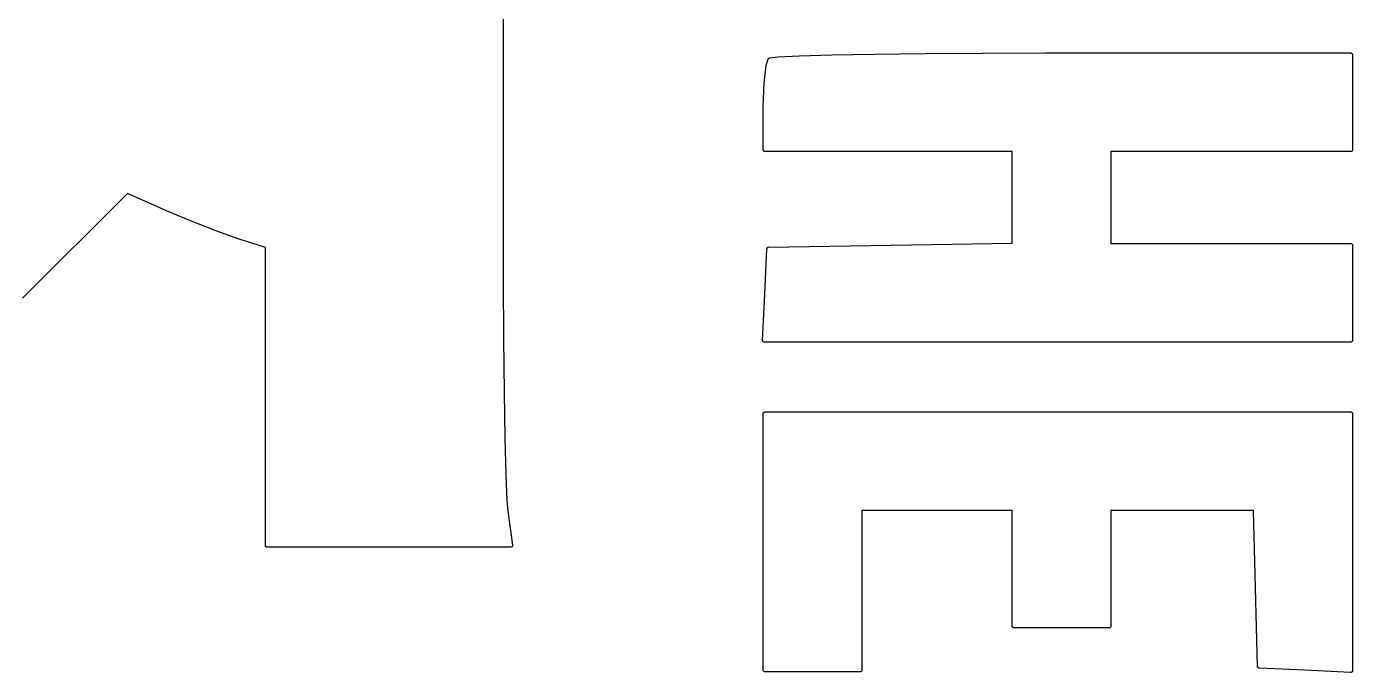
# Model space of a CAD drawing. Extents: x -1.2 to 49.3, y 2.3 to 45.6.
# Drawn here: x 36.535 to 40.369, y 21.306 to 23.173 of the extents above; entities that cross this region are included whole.
import ezdxf

# ---------------------------------------------------------------- set-up
doc = ezdxf.new("R2010")
doc.units = 0
doc.layers.add('BLACK', color=7, linetype='CONTINUOUS')

msp = doc.modelspace()

# ---------------------------------------------------------------- linework, layer by layer
at = {"layer": 'BLACK', "linetype": 'CONTINUOUS'}
for p, q in [((37.9133, 23.3639), (37.9133, 22.6168)), ((38.6737, 23.0608), (38.6797, 23.0788)), ((38.6797, 23.0789), (38.6799, 23.0792)), ((38.6797, 23.0788), (38.6797, 23.0789)), ((38.6799, 23.0792), (38.68, 23.0795)), ((38.68, 23.0795), (38.6801, 23.0796)), ((38.6801, 23.0798), (38.6803, 23.08)), ((38.6801, 23.0796), (38.6801, 23.0798)), ((38.6803, 23.08), (38.6805, 23.0803)), ((38.6805, 23.0803), (38.6806, 23.0804)), ((38.6806, 23.0804), (38.6807, 23.0806)), ((38.6807, 23.0806), (38.6809, 23.0808)), ((38.6809, 23.0808), (38.6812, 23.081)), ((38.6812, 23.081), (38.6813, 23.0811)), ((38.6813, 23.0811), (38.6814, 23.0812)), ((38.6814, 23.0812), (38.6817, 23.0814)), ((38.6817, 23.0814), (38.682, 23.0816)), ((38.682, 23.0816), (38.6821, 23.0816)), ((38.6821, 23.0816), (38.6823, 23.0817)), ((38.6823, 23.0817), (38.6826, 23.0818)), ((38.6826, 23.0818), (38.6828, 23.082)), ((38.6828, 23.082), (38.683, 23.082)), ((38.683, 23.082), (38.6832, 23.0821)), ((38.6832, 23.0821), (38.6835, 23.0821)), ((38.6835, 23.0821), (38.6838, 23.0822)), ((38.6838, 23.0822), (38.7074, 23.0853)), ((38.7074, 23.0853), (38.7075, 23.0853)), ((38.7075, 23.0853), (38.7076, 23.0853)), ((38.7076, 23.0853), (38.7078, 23.0853)), ((38.7078, 23.0853), (38.7691, 23.0882)), ((38.7691, 23.0882), (38.7692, 23.0882)), ((38.7692, 23.0882), (38.8636, 23.0908)), ((38.7692, 23.0882), (38.7692, 23.0882)), ((38.7692, 23.0882), (38.7692, 23.0882)), ((38.8636, 23.0908), (38.8637, 23.0908)), ((38.8637, 23.0908), (38.9865, 23.0929)), ((38.8637, 23.0908), (38.8637, 23.0908)), ((38.9865, 23.0929), (38.9866, 23.0929)), ((38.9866, 23.0929), (39.1333, 23.0946)), ((38.9866, 23.0929), (38.9866, 23.0929)), ((39.1333, 23.0946), (39.2993, 23.0958)), ((39.1333, 23.0946), (39.1333, 23.0946)), ((39.2993, 23.0958), (39.4798, 23.0963)), ((39.2993, 23.0958), (39.2993, 23.0958)), ((39.4798, 23.0963), (39.4798, 23.0963)), ((39.4798, 23.0963), (39.5311, 23.0963)), ((39.5311, 23.0963), (40.3637, 23.0963)), ((40.3637, 23.0963), (40.3642, 23.0963)), ((40.3642, 23.0963), (40.3647, 23.0962)), ((40.3647, 23.0962), (40.3647, 23.0962)), ((40.3647, 23.0962), (40.3647, 23.0962)), ((40.3647, 23.0962), (40.3652, 23.0961)), ((40.3652, 23.0961), (40.3656, 23.0959)), ((40.3656, 23.0959), (40.3656, 23.0959)), ((40.3656, 23.0959), (40.3656, 23.0959)), ((40.3656, 23.0959), (40.3661, 23.0957)), ((40.3661, 23.0957), (40.3665, 23.0955)), ((40.3665, 23.0955), (40.3665, 23.0955)), ((40.3665, 23.0955), (40.3665, 23.0955)), ((40.3665, 23.0955), (40.3669, 23.0952)), ((40.3669, 23.0952), (40.3672, 23.0949)), ((40.3672, 23.0949), (40.3672, 23.0948)), ((40.3672, 23.0948), (40.3672, 23.0948)), ((40.3672, 23.0948), (40.3675, 23.0945)), ((40.3675, 23.0945), (40.3678, 23.0941)), ((40.3678, 23.0941), (40.3678, 23.0941)), ((40.3678, 23.0941), (40.3678, 23.0941)), ((40.3678, 23.0941), (40.3681, 23.0937)), ((40.3681, 23.0937), (40.3683, 23.0932)), ((40.3683, 23.0932), (40.3683, 23.0932)), ((40.3683, 23.0932), (40.3683, 23.0932)), ((40.3683, 23.0932), (40.3684, 23.0928)), ((40.3684, 23.0928), (40.3686, 23.0923)), ((40.3686, 23.0923), (40.3686, 23.0923)), ((40.3686, 23.0923), (40.3686, 23.0923)), ((40.3686, 23.0923), (40.3686, 23.0918)), ((40.3686, 23.0918), (40.3687, 23.0913)), ((40.3687, 23.0913), (40.3687, 22.8161)), ((38.6676, 23.0091), (38.6734, 23.0598)), ((38.6734, 23.0598), (38.6737, 23.0608)), ((38.6734, 23.0598), (38.6734, 23.0598)), ((38.6737, 23.0608), (38.6737, 23.0608)), ((38.6653, 22.9398), (38.6676, 23.0087)), ((38.6676, 23.009), (38.6676, 23.0091)), ((38.6676, 23.0088), (38.6676, 23.009)), ((38.6676, 23.0087), (38.6676, 23.0088)), ((38.6653, 22.9397), (38.6653, 22.9398)), ((38.6653, 22.9398), (38.6653, 22.9398)), ((38.6653, 22.8162), (38.6653, 22.9397)), ((38.6654, 22.8157), (38.6653, 22.8162)), ((38.6654, 22.8152), (38.6654, 22.8157)), ((38.6656, 22.8147), (38.6654, 22.8152)), ((38.6654, 22.8152), (38.6654, 22.8152)), ((38.6654, 22.8152), (38.6654, 22.8152)), ((38.6657, 22.8143), (38.6656, 22.8147)), ((38.6659, 22.8138), (38.6657, 22.8143)), ((38.6657, 22.8143), (38.6657, 22.8143)), ((38.6657, 22.8143), (38.6657, 22.8143)), ((38.6661, 22.8134), (38.6659, 22.8138)), ((38.6662, 22.8134), (38.6661, 22.8134)), ((38.6665, 22.813), (38.6662, 22.8134)), ((38.6662, 22.8134), (38.6662, 22.8134)), ((38.6668, 22.8127), (38.6665, 22.813)), ((38.6668, 22.8126), (38.6668, 22.8127)), ((38.6668, 22.8127), (38.6668, 22.8127)), ((38.6671, 22.8123), (38.6668, 22.8126)), ((38.6675, 22.812), (38.6671, 22.8123)), ((38.6679, 22.8118), (38.6675, 22.812)), ((38.6675, 22.812), (38.6675, 22.812)), ((38.6675, 22.812), (38.6675, 22.812)), ((38.6684, 22.8116), (38.6679, 22.8118)), ((38.6688, 22.8114), (38.6684, 22.8116)), ((38.6684, 22.8116), (38.6684, 22.8116)), ((38.6684, 22.8116), (38.6684, 22.8116)), ((38.6693, 22.8113), (38.6688, 22.8114)), ((38.6698, 22.8112), (38.6693, 22.8113)), ((38.6693, 22.8113), (38.6693, 22.8113)), ((38.6693, 22.8113), (38.6693, 22.8113)), ((38.6703, 22.8112), (38.6698, 22.8112)), ((39.385, 22.8112), (38.6703, 22.8112)), ((39.385, 22.5469), (39.385, 22.8112)), ((40.3637, 22.8112), (39.6702, 22.8112)), ((39.6702, 22.8112), (39.6702, 22.546)), ((40.3642, 22.8112), (40.3637, 22.8112)), ((40.3646, 22.8113), (40.3642, 22.8112)), ((40.3651, 22.8114), (40.3646, 22.8113)), ((40.3646, 22.8113), (40.3646, 22.8113)), ((40.3646, 22.8113), (40.3646, 22.8113)), ((40.3655, 22.8115), (40.3651, 22.8114)), ((40.3656, 22.8115), (40.3655, 22.8115)), ((40.366, 22.8118), (40.3656, 22.8115)), ((40.3656, 22.8115), (40.3656, 22.8115)), ((40.3664, 22.812), (40.366, 22.8118)), ((40.3668, 22.8123), (40.3664, 22.812)), ((40.3664, 22.812), (40.3664, 22.812)), ((40.3664, 22.812), (40.3664, 22.812)), ((40.3672, 22.8126), (40.3668, 22.8123)), ((40.3675, 22.813), (40.3672, 22.8126)), ((40.3672, 22.8126), (40.3672, 22.8126)), ((40.3672, 22.8126), (40.3672, 22.8126)), ((40.3678, 22.8133), (40.3675, 22.813)), ((40.368, 22.8137), (40.3678, 22.8134)), ((40.3678, 22.8134), (40.3678, 22.8134)), ((40.3678, 22.8134), (40.3678, 22.8133)), ((40.3683, 22.8142), (40.368, 22.8137)), ((40.3684, 22.8146), (40.3683, 22.8142)), ((40.3683, 22.8142), (40.3683, 22.8142)), ((40.3683, 22.8142), (40.3683, 22.8142)), ((40.3686, 22.8151), (40.3684, 22.8146)), ((40.3687, 22.8161), (40.3686, 22.8156)), ((40.3686, 22.8156), (40.3686, 22.8152)), ((40.3686, 22.8152), (40.3686, 22.8151)), ((40.3686, 22.8151), (40.3686, 22.8151)), ((36.827, 22.6903), (36.5239, 22.3877)), ((36.947, 22.6376), (36.827, 22.6903)), ((36.9471, 22.6376), (36.947, 22.6376)), ((36.9471, 22.6375), (36.9471, 22.6376)), ((37.0046, 22.6131), (36.9471, 22.6375)), ((37.9133, 22.6168), (37.9137, 22.4384)), ((37.0047, 22.6131), (37.0046, 22.6131)), ((37.0048, 22.6131), (37.0047, 22.6131)), ((37.0047, 22.6131), (37.0047, 22.6131)), ((37.086, 22.5809), (37.0048, 22.6131)), ((37.0861, 22.5809), (37.086, 22.5809)), ((37.086, 22.5809), (37.086, 22.5809)), ((37.1499, 22.5581), (37.0861, 22.5809)), ((37.0861, 22.5809), (37.0861, 22.5809)), ((37.15, 22.5581), (37.1499, 22.5581)), ((37.1501, 22.5581), (37.15, 22.5581)), ((37.15, 22.5581), (37.15, 22.5581)), ((37.226, 22.5341), (37.1501, 22.5581)), ((38.6808, 22.5354), (39.0354, 22.5412)), ((39.0354, 22.5412), (39.385, 22.5469)), ((39.6702, 22.546), (40.3637, 22.546)), ((40.3637, 22.546), (40.3642, 22.5459)), ((40.3642, 22.5459), (40.3647, 22.5459)), ((40.3647, 22.5459), (40.3647, 22.5459)), ((40.3647, 22.5459), (40.3647, 22.5459)), ((40.3647, 22.5459), (40.3652, 22.5457)), ((40.3652, 22.5457), (40.3656, 22.5456)), ((40.3656, 22.5456), (40.3656, 22.5456)), ((40.3656, 22.5456), (40.3656, 22.5456)), ((40.3656, 22.5456), (40.3661, 22.5453)), ((40.3661, 22.5453), (40.3665, 22.5451)), ((40.3665, 22.5451), (40.3665, 22.5451)), ((40.3665, 22.5451), (40.3665, 22.5451)), ((40.3665, 22.5451), (40.3668, 22.5448)), ((40.3668, 22.5448), (40.3672, 22.5445)), ((40.3672, 22.5445), (40.3672, 22.5445)), ((40.3672, 22.5445), (40.3672, 22.5445)), ((40.3672, 22.5445), (40.3675, 22.5442)), ((40.3675, 22.5442), (40.3678, 22.5438)), ((40.3678, 22.5438), (40.3678, 22.5438)), ((40.3678, 22.5438), (40.3678, 22.5437)), ((40.3678, 22.5437), (40.3681, 22.5433)), ((40.3681, 22.5433), (40.3683, 22.5429)), ((40.3683, 22.5429), (40.3683, 22.5429)), ((40.3683, 22.5429), (40.3683, 22.5429)), ((40.3683, 22.5429), (40.3684, 22.5425)), ((40.3684, 22.5425), (40.3686, 22.542)), ((40.3686, 22.542), (40.3686, 22.542)), ((40.3686, 22.542), (40.3686, 22.5419)), ((40.3686, 22.5419), (40.3686, 22.5415)), ((40.3686, 22.5415), (40.3687, 22.541)), ((40.3687, 22.541), (40.3687, 22.2658)), ((37.226, 21.6732), (37.226, 22.5341)), ((38.6696, 22.3984), (38.6759, 22.5307)), ((38.6759, 22.5307), (38.676, 22.531)), ((38.6759, 22.5307), (38.6759, 22.5307)), ((38.676, 22.5313), (38.6761, 22.5315)), ((38.676, 22.531), (38.676, 22.5313)), ((38.6761, 22.5317), (38.6762, 22.532)), ((38.6761, 22.5315), (38.6761, 22.5317)), ((38.6762, 22.532), (38.6763, 22.5323)), ((38.6763, 22.5323), (38.6764, 22.5324)), ((38.6764, 22.5326), (38.6766, 22.5329)), ((38.6764, 22.5324), (38.6764, 22.5326)), ((38.6766, 22.5329), (38.6767, 22.5331)), ((38.6767, 22.5331), (38.6768, 22.5333)), ((38.6768, 22.5333), (38.6769, 22.5334)), ((38.6769, 22.5334), (38.6771, 22.5337)), ((38.6771, 22.5337), (38.6773, 22.5339)), ((38.6773, 22.5339), (38.6775, 22.534)), ((38.6775, 22.534), (38.6776, 22.5342)), ((38.6776, 22.5342), (38.6778, 22.5343)), ((38.6778, 22.5343), (38.6781, 22.5345)), ((38.6781, 22.5345), (38.6782, 22.5346)), ((38.6782, 22.5346), (38.6784, 22.5347)), ((38.6784, 22.5347), (38.6787, 22.5349)), ((38.6787, 22.5349), (38.6789, 22.535)), ((38.6789, 22.535), (38.6791, 22.5351)), ((38.6791, 22.5351), (38.6793, 22.5351)), ((38.6793, 22.5351), (38.6796, 22.5352)), ((38.6796, 22.5352), (38.6799, 22.5353)), ((38.6799, 22.5353), (38.68, 22.5353)), ((38.68, 22.5353), (38.6802, 22.5354)), ((38.6802, 22.5354), (38.6805, 22.5354)), ((38.6805, 22.5354), (38.6808, 22.5354)), ((37.9137, 22.4384), (37.9148, 22.2697)), ((38.6633, 22.2661), (38.6696, 22.3984)), ((38.6696, 22.3984), (38.6696, 22.3984)), ((38.6696, 22.3984), (38.6696, 22.3984)), ((37.9148, 22.2697), (37.9148, 22.2697)), ((37.9148, 22.2697), (37.9165, 22.1162)), ((38.6633, 22.266), (38.6633, 22.2661)), ((38.6633, 22.2659), (38.6633, 22.266)), ((38.6633, 22.2655), (38.6633, 22.2659)), ((38.6634, 22.2651), (38.6633, 22.2655)), ((38.6634, 22.265), (38.6634, 22.2651)), ((38.6634, 22.2649), (38.6634, 22.265)), ((38.6635, 22.2645), (38.6634, 22.2649)), ((38.6636, 22.2641), (38.6635, 22.2645)), ((38.6637, 22.264), (38.6636, 22.2641)), ((38.6636, 22.2641), (38.6636, 22.2641)), ((38.6639, 22.2636), (38.6637, 22.264)), ((38.664, 22.2633), (38.6639, 22.2636)), ((38.6641, 22.2632), (38.664, 22.2633)), ((38.6641, 22.2631), (38.6641, 22.2632)), ((38.6644, 22.2628), (38.6641, 22.2631)), ((38.6646, 22.2625), (38.6644, 22.2628)), ((38.6647, 22.2624), (38.6646, 22.2625)), ((38.6647, 22.2623), (38.6647, 22.2624)), ((38.665, 22.2621), (38.6647, 22.2623)), ((38.6653, 22.2618), (38.665, 22.2621)), ((38.6654, 22.2618), (38.6653, 22.2618)), ((38.6655, 22.2617), (38.6654, 22.2618)), ((38.6658, 22.2615), (38.6655, 22.2617)), ((38.6662, 22.2613), (38.6658, 22.2615)), ((38.6663, 22.2613), (38.6662, 22.2613)), ((38.6663, 22.2612), (38.6663, 22.2613)), ((38.6667, 22.2611), (38.6663, 22.2612)), ((38.6671, 22.261), (38.6667, 22.2611)), ((38.6672, 22.261), (38.6671, 22.261)), ((38.6673, 22.2609), (38.6672, 22.261)), ((38.6677, 22.2609), (38.6673, 22.2609)), ((38.668, 22.2608), (38.6677, 22.2609)), ((38.6681, 22.2608), (38.668, 22.2608)), ((38.6682, 22.2608), (38.6681, 22.2608)), ((40.3637, 22.2608), (38.6682, 22.2608)), ((40.3642, 22.2609), (40.3637, 22.2608)), ((40.3646, 22.2609), (40.3642, 22.2609)), ((40.3651, 22.2611), (40.3646, 22.2609)), ((40.3646, 22.2609), (40.3646, 22.2609)), ((40.3646, 22.2609), (40.3646, 22.2609)), ((40.3655, 22.2612), (40.3651, 22.2611)), ((40.3656, 22.2612), (40.3655, 22.2612)), ((40.366, 22.2614), (40.3656, 22.2612)), ((40.3656, 22.2612), (40.3656, 22.2612)), ((40.3664, 22.2616), (40.366, 22.2614)), ((40.3668, 22.262), (40.3664, 22.2617)), ((40.3664, 22.2617), (40.3664, 22.2617)), ((40.3664, 22.2617), (40.3664, 22.2616)), ((40.3672, 22.2623), (40.3668, 22.262)), ((40.3675, 22.2626), (40.3672, 22.2623)), ((40.3672, 22.2623), (40.3672, 22.2623)), ((40.3672, 22.2623), (40.3672, 22.2623)), ((40.3678, 22.263), (40.3675, 22.2626)), ((40.368, 22.2634), (40.3678, 22.263)), ((40.3678, 22.263), (40.3678, 22.263)), ((40.3678, 22.263), (40.3678, 22.263)), ((40.3683, 22.2639), (40.368, 22.2634)), ((40.3684, 22.2643), (40.3683, 22.2639)), ((40.3683, 22.2639), (40.3683, 22.2639)), ((40.3683, 22.2639), (40.3683, 22.2639)), ((40.3686, 22.2648), (40.3684, 22.2643)), ((40.3687, 22.2658), (40.3686, 22.2653)), ((40.3686, 22.2653), (40.3686, 22.2648)), ((40.3686, 22.2648), (40.3686, 22.2648)), ((40.3686, 22.2648), (40.3686, 22.2648)), ((37.9165, 22.1162), (37.9165, 22.1162)), ((37.9165, 22.1162), (37.9187, 21.9837)), ((38.6653, 22.0542), (38.6654, 22.0547)), ((38.6653, 21.3133), (38.6653, 22.0542)), ((38.6654, 22.0552), (38.6656, 22.0557)), ((38.6654, 22.0547), (38.6654, 22.0552)), ((38.6654, 22.0552), (38.6654, 22.0552)), ((38.6654, 22.0552), (38.6654, 22.0552)), ((38.6656, 22.0557), (38.6657, 22.0561)), ((38.6657, 22.0561), (38.666, 22.0566)), ((38.6657, 22.0561), (38.6657, 22.0561)), ((38.6657, 22.0561), (38.6657, 22.0561)), ((38.666, 22.0566), (38.6662, 22.057)), ((38.6662, 22.057), (38.6665, 22.0574)), ((38.6662, 22.057), (38.6662, 22.057)), ((38.6662, 22.057), (38.6662, 22.057)), ((38.6665, 22.0574), (38.6668, 22.0577)), ((38.6668, 22.0577), (38.6672, 22.058)), ((38.6668, 22.0577), (38.6668, 22.0577)), ((38.6668, 22.0577), (38.6668, 22.0577)), ((38.6672, 22.058), (38.6676, 22.0583)), ((38.6676, 22.0583), (38.668, 22.0586)), ((38.6676, 22.0583), (38.6676, 22.0583)), ((38.6676, 22.0583), (38.6676, 22.0583)), ((38.668, 22.0586), (38.6684, 22.0588)), ((38.6684, 22.0588), (38.6684, 22.0588)), ((38.6684, 22.0588), (38.6685, 22.0588)), ((38.6685, 22.0588), (38.6689, 22.0589)), ((38.6689, 22.0589), (38.6694, 22.0591)), ((38.6694, 22.0591), (38.6694, 22.0591)), ((38.6694, 22.0591), (38.6694, 22.0591)), ((38.6694, 22.0591), (38.6698, 22.0591)), ((38.6698, 22.0591), (38.6703, 22.0592)), ((38.6703, 22.0592), (40.3637, 22.0592)), ((40.3637, 22.0592), (40.3642, 22.0591)), ((40.3642, 22.0591), (40.3647, 22.0591)), ((40.3647, 22.0591), (40.3647, 22.0591)), ((40.3647, 22.0591), (40.3647, 22.0591)), ((40.3647, 22.0591), (40.3652, 22.0589)), ((40.3652, 22.0589), (40.3656, 22.0588)), ((40.3656, 22.0588), (40.3656, 22.0588)), ((40.3656, 22.0588), (40.3656, 22.0588)), ((40.3656, 22.0588), (40.3661, 22.0585)), ((40.3661, 22.0585), (40.3665, 22.0583)), ((40.3665, 22.0583), (40.3665, 22.0583)), ((40.3665, 22.0583), (40.3665, 22.0583)), ((40.3665, 22.0583), (40.3669, 22.058)), ((40.3669, 22.058), (40.3672, 22.0577)), ((40.3672, 22.0577), (40.3672, 22.0577)), ((40.3672, 22.0577), (40.3672, 22.0577)), ((40.3672, 22.0577), (40.3675, 22.0573)), ((40.3675, 22.0573), (40.3678, 22.0569)), ((40.3678, 22.0569), (40.3678, 22.0569)), ((40.3678, 22.0569), (40.3678, 22.0569)), ((40.3678, 22.0569), (40.3681, 22.0565)), ((40.3681, 22.0565), (40.3683, 22.0561)), ((40.3683, 22.0561), (40.3683, 22.0561)), ((40.3683, 22.0561), (40.3683, 22.056)), ((40.3683, 22.056), (40.3684, 22.0556)), ((40.3684, 22.0556), (40.3686, 22.0551)), ((40.3686, 22.0551), (40.3686, 22.0551)), ((40.3686, 22.0551), (40.3686, 22.0551)), ((40.3686, 22.0551), (40.3686, 22.0547)), ((40.3686, 22.0547), (40.3687, 22.0542)), ((40.3687, 22.0542), (40.3687, 21.3112)), ((37.9187, 21.9837), (37.9213, 21.8777)), ((37.9213, 21.8777), (37.9242, 21.8039)), ((37.9242, 21.8039), (37.9268, 21.7719)), ((39.385, 21.774), (38.9505, 21.774)), ((38.9505, 21.774), (38.9505, 21.3133)), ((39.385, 21.4403), (39.385, 21.774)), ((40.0822, 21.774), (39.6702, 21.774)), ((39.6702, 21.774), (39.6702, 21.4403)), ((40.0881, 21.5514), (40.0822, 21.774)), ((37.9268, 21.7719), (37.9402, 21.6738)), ((37.2261, 21.6727), (37.226, 21.6732)), ((37.2261, 21.6722), (37.2261, 21.6727)), ((37.2262, 21.6717), (37.2261, 21.6722)), ((37.2261, 21.6722), (37.2261, 21.6722)), ((37.2261, 21.6722), (37.2261, 21.6722)), ((37.2264, 21.6713), (37.2262, 21.6717)), ((37.2266, 21.6708), (37.2264, 21.6713)), ((37.2264, 21.6713), (37.2264, 21.6713)), ((37.2264, 21.6713), (37.2264, 21.6713)), ((37.2268, 21.6704), (37.2266, 21.6708)), ((37.2272, 21.67), (37.2268, 21.6704)), ((37.2268, 21.6704), (37.2268, 21.6704)), ((37.2268, 21.6704), (37.2268, 21.6704)), ((37.2274, 21.6697), (37.2272, 21.67)), ((37.2275, 21.6696), (37.2274, 21.6697)), ((37.2274, 21.6697), (37.2274, 21.6697)), ((37.2278, 21.6693), (37.2275, 21.6696)), ((37.2282, 21.669), (37.2278, 21.6693)), ((37.2285, 21.6688), (37.2282, 21.669)), ((37.2282, 21.669), (37.2282, 21.669)), ((37.2282, 21.669), (37.2282, 21.669)), ((37.229, 21.6686), (37.2285, 21.6688)), ((37.2291, 21.6686), (37.229, 21.6686)), ((37.229, 21.6686), (37.229, 21.6686)), ((37.2294, 21.6684), (37.2291, 21.6686)), ((37.23, 21.6683), (37.2294, 21.6684)), ((37.2304, 21.6682), (37.23, 21.6683)), ((37.23, 21.6683), (37.23, 21.6683)), ((37.23, 21.6683), (37.23, 21.6683)), ((37.2309, 21.6682), (37.2304, 21.6682)), ((37.9353, 21.6682), (37.2309, 21.6682)), ((37.9356, 21.6682), (37.9353, 21.6682)), ((37.9359, 21.6682), (37.9356, 21.6682)), ((37.9361, 21.6682), (37.9359, 21.6682)), ((37.9362, 21.6683), (37.9361, 21.6682)), ((37.9365, 21.6684), (37.9362, 21.6683)), ((37.9368, 21.6684), (37.9365, 21.6684)), ((37.937, 21.6685), (37.9368, 21.6684)), ((37.9372, 21.6685), (37.937, 21.6685)), ((37.9374, 21.6687), (37.9372, 21.6685)), ((37.9377, 21.6688), (37.9374, 21.6687)), ((37.9379, 21.6689), (37.9377, 21.6688)), ((37.938, 21.669), (37.9379, 21.6689)), ((37.9383, 21.6692), (37.938, 21.669)), ((37.9385, 21.6694), (37.9383, 21.6692)), ((37.9386, 21.6695), (37.9385, 21.6694)), ((37.9388, 21.6696), (37.9386, 21.6695)), ((37.939, 21.6699), (37.9388, 21.6696)), ((37.9392, 21.6701), (37.939, 21.6699)), ((37.9393, 21.6702), (37.9392, 21.6701)), ((37.9394, 21.6704), (37.9393, 21.6702)), ((37.9396, 21.6707), (37.9394, 21.6704)), ((37.9397, 21.6709), (37.9396, 21.6707)), ((37.9398, 21.6711), (37.9397, 21.6709)), ((37.9399, 21.6712), (37.9398, 21.6711)), ((37.94, 21.6715), (37.9399, 21.6712)), ((37.9401, 21.6718), (37.94, 21.6715)), ((37.9402, 21.6722), (37.9401, 21.672)), ((37.9401, 21.672), (37.9401, 21.6718)), ((37.9402, 21.6738), (37.9402, 21.6738)), ((37.9402, 21.6738), (37.9402, 21.6734)), ((37.9402, 21.6734), (37.9403, 21.6731)), ((37.9403, 21.6731), (37.9402, 21.673)), ((37.9402, 21.673), (37.9402, 21.6728)), ((37.9402, 21.6728), (37.9402, 21.6725)), ((37.9402, 21.6725), (37.9402, 21.6722)), ((40.0881, 21.5513), (40.0881, 21.5514)), ((40.0881, 21.5514), (40.0881, 21.5514)), ((40.0941, 21.3238), (40.0881, 21.5513)), ((39.385, 21.4398), (39.385, 21.4403)), ((39.3851, 21.4394), (39.385, 21.4398)), ((39.3852, 21.4389), (39.3851, 21.4394)), ((39.3851, 21.4394), (39.3851, 21.4394)), ((39.3851, 21.4394), (39.3851, 21.4394)), ((39.3854, 21.4385), (39.3852, 21.4389)), ((39.3854, 21.4384), (39.3854, 21.4385)), ((39.3856, 21.438), (39.3854, 21.4384)), ((39.3854, 21.4384), (39.3854, 21.4384)), ((39.3858, 21.4376), (39.3856, 21.438)), ((39.3862, 21.4372), (39.3858, 21.4376)), ((39.3858, 21.4376), (39.3858, 21.4376)), ((39.3858, 21.4376), (39.3858, 21.4376)), ((39.3864, 21.4368), (39.3862, 21.4372)), ((39.3865, 21.4368), (39.3864, 21.4368)), ((39.3864, 21.4368), (39.3864, 21.4368)), ((39.3868, 21.4365), (39.3865, 21.4368)), ((39.3872, 21.4362), (39.3868, 21.4365)), ((39.3875, 21.436), (39.3872, 21.4362)), ((39.3872, 21.4362), (39.3872, 21.4362)), ((39.3872, 21.4362), (39.3872, 21.4362)), ((39.388, 21.4357), (39.3875, 21.436)), ((39.3881, 21.4357), (39.388, 21.4357)), ((39.388, 21.4357), (39.388, 21.4357)), ((39.3884, 21.4356), (39.3881, 21.4357)), ((39.389, 21.4354), (39.3884, 21.4356)), ((39.3894, 21.4354), (39.389, 21.4354)), ((39.389, 21.4354), (39.389, 21.4354)), ((39.389, 21.4354), (39.389, 21.4354)), ((39.3899, 21.4353), (39.3894, 21.4354)), ((39.6652, 21.4353), (39.3899, 21.4353)), ((39.6657, 21.4354), (39.6652, 21.4353)), ((39.6661, 21.4354), (39.6657, 21.4354)), ((39.6666, 21.4356), (39.6661, 21.4354)), ((39.6661, 21.4354), (39.6661, 21.4354)), ((39.6661, 21.4354), (39.6661, 21.4354)), ((39.667, 21.4357), (39.6666, 21.4356)), ((39.6671, 21.4357), (39.667, 21.4357)), ((39.6675, 21.4359), (39.6671, 21.4357)), ((39.6671, 21.4357), (39.6671, 21.4357)), ((39.6679, 21.4361), (39.6675, 21.4359)), ((39.6683, 21.4365), (39.6679, 21.4362)), ((39.6679, 21.4362), (39.6679, 21.4362)), ((39.6679, 21.4362), (39.6679, 21.4361)), ((39.6687, 21.4368), (39.6683, 21.4365)), ((39.669, 21.4371), (39.6687, 21.4368)), ((39.6687, 21.4368), (39.6687, 21.4368)), ((39.6687, 21.4368), (39.6687, 21.4368)), ((39.6693, 21.4375), (39.669, 21.4371)), ((39.6695, 21.4379), (39.6693, 21.4375)), ((39.6693, 21.4375), (39.6693, 21.4375)), ((39.6693, 21.4375), (39.6693, 21.4375)), ((39.6698, 21.4384), (39.6695, 21.4379)), ((39.6699, 21.4388), (39.6698, 21.4384)), ((39.6698, 21.4384), (39.6698, 21.4384)), ((39.6698, 21.4384), (39.6698, 21.4384)), ((39.6701, 21.4393), (39.6699, 21.4388)), ((39.6702, 21.4403), (39.6701, 21.4398)), ((39.6701, 21.4398), (39.6701, 21.4393)), ((39.6701, 21.4393), (39.6701, 21.4393)), ((39.6701, 21.4393), (39.6701, 21.4393)), ((38.6654, 21.3129), (38.6653, 21.3133)), ((38.6654, 21.3124), (38.6654, 21.3129)), ((38.9505, 21.3133), (38.9504, 21.3128)), ((40.0941, 21.3235), (40.0941, 21.3238)), ((40.0941, 21.3232), (40.0941, 21.3235)), ((40.0942, 21.323), (40.0941, 21.3232)), ((40.0942, 21.3228), (40.0942, 21.323)), ((40.0943, 21.3225), (40.0942, 21.3228)), ((40.0944, 21.3223), (40.0943, 21.3225)), ((40.0944, 21.3221), (40.0944, 21.3223)), ((40.0945, 21.3219), (40.0944, 21.3221)), ((40.0947, 21.3216), (40.0945, 21.3219)), ((40.0948, 21.3214), (40.0947, 21.3216)), ((40.0949, 21.3212), (40.0948, 21.3214)), ((40.095, 21.321), (40.0949, 21.3212)), ((40.0952, 21.3208), (40.095, 21.321)), ((40.0953, 21.3206), (40.0952, 21.3208)), ((40.0955, 21.3205), (40.0953, 21.3206)), ((40.0956, 21.3203), (40.0955, 21.3205)), ((40.0959, 21.3201), (40.0956, 21.3203)), ((40.0961, 21.3199), (40.0959, 21.3201)), ((40.0962, 21.3198), (40.0961, 21.3199)), ((40.0964, 21.3197), (40.0962, 21.3198)), ((40.0966, 21.3196), (40.0964, 21.3197)), ((40.0969, 21.3194), (40.0966, 21.3196)), ((40.0971, 21.3193), (40.0969, 21.3194)), ((40.0973, 21.3193), (40.0971, 21.3193)), ((40.0975, 21.3192), (40.0973, 21.3193)), ((40.0978, 21.3191), (40.0975, 21.3192)), ((40.098, 21.319), (40.0978, 21.3191)), ((40.0982, 21.319), (40.098, 21.319)), ((40.0985, 21.319), (40.0982, 21.319)), ((40.0988, 21.3189), (40.0985, 21.319)), ((40.2311, 21.3126), (40.0988, 21.3189)), ((40.0988, 21.3189), (40.0988, 21.3189)), ((38.6656, 21.3119), (38.6654, 21.3124)), ((38.6654, 21.3124), (38.6654, 21.3124)), ((38.6654, 21.3124), (38.6654, 21.3124)), ((38.6657, 21.3115), (38.6656, 21.3119)), ((38.6657, 21.3114), (38.6657, 21.3115)), ((38.6659, 21.311), (38.6657, 21.3114)), ((38.6657, 21.3114), (38.6657, 21.3114)), ((38.6661, 21.3106), (38.6659, 21.311)), ((38.6662, 21.3106), (38.6661, 21.3106)), ((38.6665, 21.3102), (38.6662, 21.3106)), ((38.6662, 21.3106), (38.6662, 21.3106)), ((38.6668, 21.3098), (38.6665, 21.3102)), ((38.6671, 21.3095), (38.6668, 21.3098)), ((38.6668, 21.3098), (38.6668, 21.3098)), ((38.6668, 21.3098), (38.6668, 21.3098)), ((38.6675, 21.3092), (38.6671, 21.3095)), ((38.6679, 21.309), (38.6675, 21.3092)), ((38.6675, 21.3092), (38.6675, 21.3092)), ((38.6675, 21.3092), (38.6675, 21.3092)), ((38.6684, 21.3087), (38.6679, 21.309)), ((38.6688, 21.3086), (38.6684, 21.3087)), ((38.6684, 21.3087), (38.6684, 21.3087)), ((38.6684, 21.3087), (38.6684, 21.3087)), ((38.6693, 21.3084), (38.6688, 21.3086)), ((38.6698, 21.3084), (38.6693, 21.3084)), ((38.6693, 21.3084), (38.6693, 21.3084)), ((38.6693, 21.3084), (38.6693, 21.3084)), ((38.6703, 21.3083), (38.6698, 21.3084)), ((38.9455, 21.3083), (38.6703, 21.3083)), ((38.946, 21.3084), (38.9455, 21.3083)), ((38.9464, 21.3084), (38.946, 21.3084)), ((38.9465, 21.3084), (38.9464, 21.3084)), ((38.947, 21.3086), (38.9465, 21.3084)), ((38.9465, 21.3084), (38.9465, 21.3084)), ((38.9474, 21.3087), (38.947, 21.3086)), ((38.9478, 21.3089), (38.9474, 21.3087)), ((38.9474, 21.3087), (38.9474, 21.3087)), ((38.9474, 21.3087), (38.9474, 21.3087)), ((38.9482, 21.3091), (38.9478, 21.3089)), ((38.9483, 21.3092), (38.9482, 21.3091)), ((38.9487, 21.3095), (38.9483, 21.3092)), ((38.9483, 21.3092), (38.9483, 21.3092)), ((38.949, 21.3098), (38.9487, 21.3095)), ((38.9493, 21.3101), (38.949, 21.3098)), ((38.949, 21.3098), (38.949, 21.3098)), ((38.949, 21.3098), (38.949, 21.3098)), ((38.9496, 21.3105), (38.9493, 21.3101)), ((38.9498, 21.3109), (38.9496, 21.3105)), ((38.9496, 21.3105), (38.9496, 21.3105)), ((38.9496, 21.3105), (38.9496, 21.3105)), ((38.9501, 21.3114), (38.9498, 21.3109)), ((38.9502, 21.3118), (38.9501, 21.3114)), ((38.9501, 21.3114), (38.9501, 21.3114)), ((38.9501, 21.3114), (38.9501, 21.3114)), ((38.9504, 21.3123), (38.9502, 21.3118)), ((38.9504, 21.3128), (38.9504, 21.3123)), ((38.9504, 21.3123), (38.9504, 21.3123)), ((38.9504, 21.3123), (38.9504, 21.3123)), ((40.3634, 21.3063), (40.2311, 21.3126)), ((40.2311, 21.3126), (40.2311, 21.3126)), ((40.2311, 21.3126), (40.2311, 21.3126)), ((40.3635, 21.3063), (40.3634, 21.3063)), ((40.3636, 21.3063), (40.3635, 21.3063)), ((40.364, 21.3063), (40.3636, 21.3063)), ((40.3644, 21.3064), (40.364, 21.3063)), ((40.3645, 21.3064), (40.3644, 21.3064)), ((40.3646, 21.3064), (40.3645, 21.3064)), ((40.365, 21.3065), (40.3646, 21.3064)), ((40.3653, 21.3066), (40.365, 21.3065)), ((40.3654, 21.3066), (40.3653, 21.3066)), ((40.3655, 21.3067), (40.3654, 21.3066)), ((40.3659, 21.3069), (40.3655, 21.3067)), ((40.3662, 21.307), (40.3659, 21.3069)), ((40.3663, 21.3071), (40.3662, 21.307)), ((40.3664, 21.3071), (40.3663, 21.3071)), ((40.3667, 21.3074), (40.3664, 21.3071)), ((40.367, 21.3076), (40.3667, 21.3074)), ((40.3671, 21.3077), (40.367, 21.3076)), ((40.3672, 21.3077), (40.3671, 21.3077)), ((40.3674, 21.308), (40.3672, 21.3077)), ((40.3677, 21.3083), (40.3674, 21.308)), ((40.3678, 21.3085), (40.3677, 21.3084)), ((40.3677, 21.3084), (40.3677, 21.3083)), ((40.368, 21.3088), (40.3678, 21.3085)), ((40.3682, 21.3092), (40.368, 21.3088)), ((40.3683, 21.3093), (40.3682, 21.3093)), ((40.3682, 21.3093), (40.3682, 21.3092)), ((40.3684, 21.3097), (40.3683, 21.3093)), ((40.3685, 21.3101), (40.3684, 21.3097)), ((40.3686, 21.3103), (40.3685, 21.3102)), ((40.3685, 21.3102), (40.3685, 21.3101)), ((40.3687, 21.311), (40.3686, 21.3107)), ((40.3686, 21.3107), (40.3686, 21.3103)), ((40.3687, 21.3112), (40.3687, 21.3111)), ((40.3687, 21.3111), (40.3687, 21.311))]:
    msp.add_line(p, q, dxfattribs=at)

doc.saveas('drawing.dxf')
